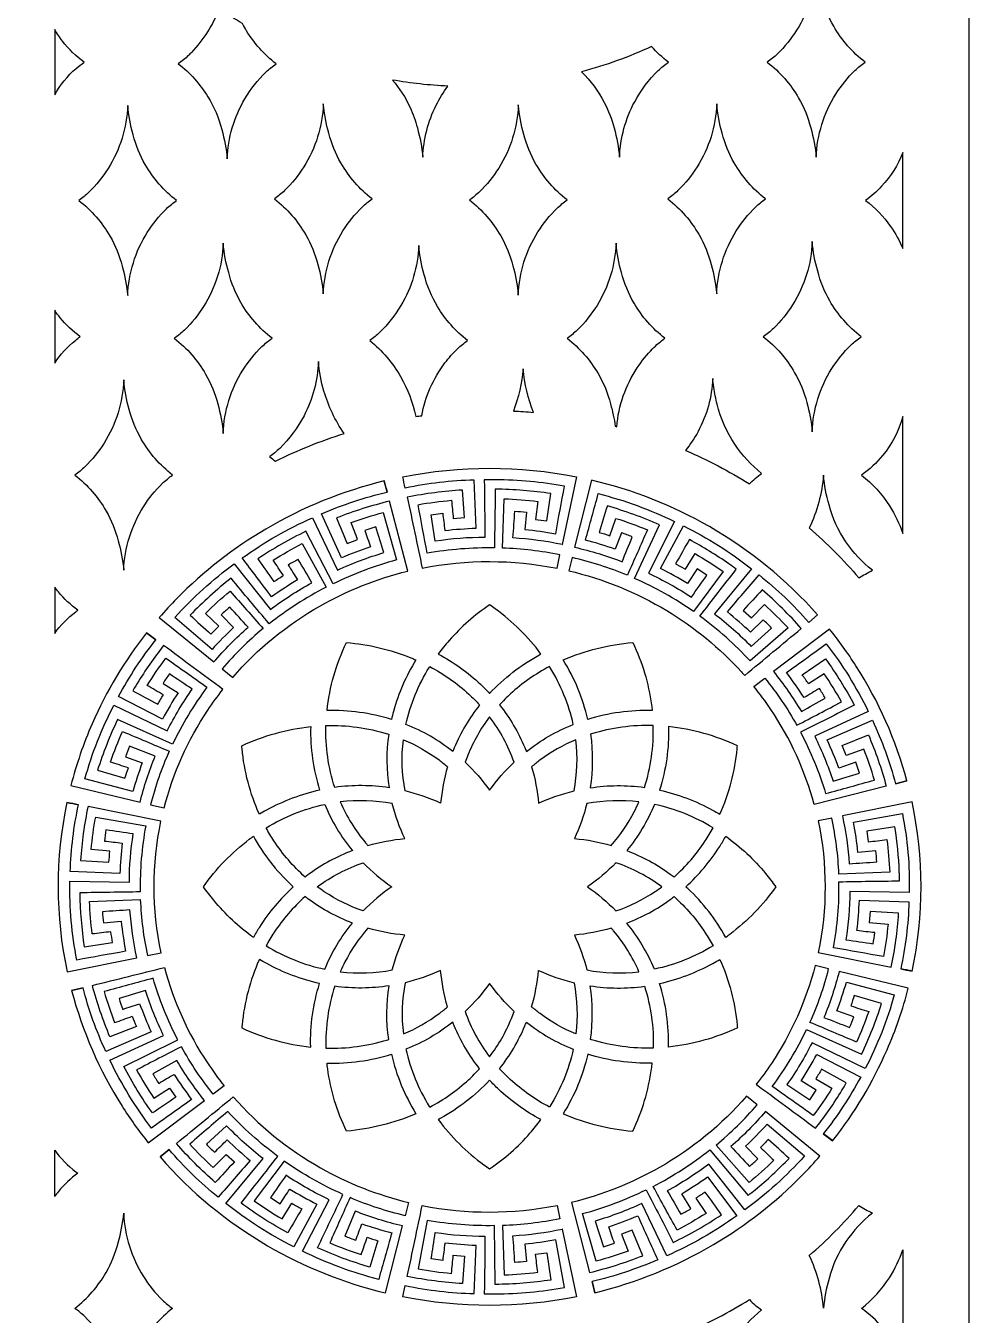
# Model space of a CAD drawing. Header units: millimetres. Extents: x -250 to 750, y -1000 to 1000.
# Drawn here: x 260 to 750, y -220 to 450 of the extents above; entities that cross this region are included whole.
import ezdxf

# ---------------------------------------------------------------- set-up
doc = ezdxf.new("R2010")
doc.units = ezdxf.units.MM
doc.layers.add('Default', color=70, linetype='Continuous')

msp = doc.modelspace()

# ---------------------------------------------------------------- linework, layer by layer
at = {"layer": 'Default'}
msp.add_lwpolyline([(250, 1000), (-250, 1000), (-250, -1000), (250, -1000), (249.78, -1000), (749.78, -1000), (749.78, 1000), (249.78, 1000)], close=True, dxfattribs=at)
for points in [[(670.31, 479.98, -0.13167), (660.11, 447.18, -0.058193), (650.18, 434.9, -0.03617), (644.9, 430.6, -0.098327), (661.18, 411.94, -0.067353), (667.47, 396.5, -0.046193), (670.31, 381.22, -0.13167), (680.5, 414.03, -0.058193), (690.43, 426.3, -0.03617), (695.71, 430.6, -0.098327), (679.43, 449.27, -0.067353), (673.15, 464.71, -0.046193)], [(360.24, 458.54, -0.101272), (345.8, 435.64, -0.007988), (344.26, 434.08, -0.036186), (338.98, 429.78, -0.0913), (354.37, 412.61, -0.074353), (361.55, 395.68, -0.046196), (364.39, 380.4, -0.124422), (373.57, 411.55, -0.065368), (384.51, 425.48, -0.036186), (389.79, 429.78, -0.0913), (374.4, 446.95, -0.01697), (372.3, 450.66, -0.016249)], [(274.79, 413.61, -0.087251), (285.95, 427.36, -0.025309), (290.09, 430.6, -0.069268), (278.92, 441.47, -0.033205), (274.79, 447.59)], [(548.46, 425.6, -0.07888), (560.25, 409.68, -0.056996), (565.31, 396.5, -0.046196), (568.15, 381.22, -0.114461), (576.03, 410.06, -0.075284), (588.27, 426.3, -0.036173), (593.55, 430.6, -0.046501), (584.84, 438.76, -0.042898)], [(450.26, 421.35, -0.067634), (459.36, 407.1, -0.045459), (463.15, 396.5, -0.046196), (465.99, 381.22, -0.106702), (472.92, 408.23, -0.04336), (479.01, 418.15, -0.031831)], [(414.32, 408.97, -0.13167), (404.12, 376.17, -0.058193), (394.2, 363.89, -0.03617), (388.92, 359.59, -0.098327), (405.19, 340.92, -0.067353), (411.48, 325.48, -0.046193), (414.32, 310.21, -0.13167), (424.52, 343.01, -0.058193), (434.44, 355.29, -0.03617), (439.72, 359.59, -0.098327), (423.45, 378.26, -0.067353), (417.16, 393.69, -0.046193)], [(618.63, 408.97, -0.13167), (608.44, 376.17, -0.058193), (598.51, 363.89, -0.03617), (593.23, 359.59, -0.098327), (609.5, 340.92, -0.067353), (615.79, 325.48, -0.046193), (618.63, 310.21, -0.13167), (628.83, 343.01, -0.058193), (638.76, 355.29, -0.03617), (644.03, 359.59, -0.098327), (627.76, 378.26, -0.067353), (621.47, 393.69, -0.046193)], [(312.71, 408.14, -0.13167), (302.52, 375.34, -0.058193), (292.59, 363.07, -0.03617), (287.31, 358.77, -0.098327), (303.58, 340.1, -0.067353), (309.87, 324.66, -0.046193), (312.71, 309.39, -0.13167), (322.91, 342.19, -0.058193), (332.84, 354.47, -0.03617), (338.11, 358.77, -0.098327), (321.84, 377.43, -0.067353), (315.55, 392.87, -0.046193)], [(515.6, 408.4, -0.13167), (505.4, 375.6, -0.058193), (495.47, 363.33, -0.03617), (490.2, 359.03, -0.098327), (506.47, 340.36, -0.067353), (512.76, 324.92, -0.046193), (515.6, 309.65, -0.13167), (525.79, 342.45, -0.058193), (535.72, 354.73, -0.03617), (541, 359.03, -0.098327), (524.73, 377.69, -0.067353), (518.44, 393.13, -0.046193)], [(715.29, 333.77), (715.29, 383.76, -0.095715), (704.3, 366.14, -0.049888), (695.94, 358.77, -0.078311), (708.95, 345.33, -0.056149)], [(362.32, 336.57, -0.13167), (352.12, 303.77, -0.058193), (342.19, 291.49, -0.03617), (336.92, 287.19, -0.098327), (353.19, 268.53, -0.067353), (359.48, 253.09, -0.046193), (362.32, 237.82, -0.13167), (372.51, 270.62, -0.058193), (382.44, 282.89, -0.03617), (387.72, 287.19, -0.098327), (371.45, 305.86, -0.067353), (365.16, 321.3, -0.046193)], [(465.45, 247.02, -0.118206), (477.49, 274.42, -0.037492), (483.99, 281.77, -0.036124), (489.27, 286.07, -0.093178), (473.64, 303.65, -0.072449), (466.71, 320.18, -0.046195), (463.87, 335.45, -0.124955), (454.61, 304.18, -0.064873), (443.74, 290.37, -0.036124), (438.47, 286.07, -0.088868), (454.45, 267.28, -0.081724), (462.37, 246.56, -0.003065)], [(566.72, 241.29, -0.12549), (577.4, 271.94, -0.046784), (585.27, 281.7, -0.04634), (591.74, 287.19, -0.09654), (575.69, 305.48, -0.069127), (569.18, 321.3, -0.046185), (566.34, 336.57, -0.129347), (556.47, 304.3, -0.06049), (546.22, 291.49, -0.036119), (540.94, 287.19, -0.09654), (556.99, 268.91, -0.069127), (563.5, 253.09, -0.035119), (565.92, 241.5)], [(668.24, 337.39, -0.13167), (658.04, 304.59, -0.058193), (648.11, 292.32, -0.03617), (642.84, 288.01, -0.098327), (659.11, 269.35, -0.067353), (665.4, 253.91, -0.046193), (668.24, 238.64, -0.13167), (678.43, 271.44, -0.058193), (688.36, 283.71, -0.03617), (693.64, 288.01, -0.098327), (677.37, 306.68, -0.067353), (671.08, 322.12, -0.046193)], [(274.79, 274.29, -0.07813), (285.52, 286.11, -0.015117), (288.02, 288.01, -0.065676), (277.62, 297.9, -0.022), (274.79, 301.74)], [(425.12, 237.77, -0.079359), (414.64, 259.76, -0.051204), (411.78, 275.11, -0.111278), (404.29, 247.01, -0.078427), (391.65, 230.03, -0.036127), (386.38, 225.73, -0.019283), (389.44, 223.38, -0.038225)], [(523.45, 248.75, -0.072366), (518.11, 271.37, -0.0699), (513.05, 249.42, -0.010221)], [(310.65, 265.56, -0.13167), (300.45, 232.76, -0.058193), (290.52, 220.48, -0.03617), (285.24, 216.18, -0.098327), (301.52, 197.51, -0.067353), (307.8, 182.07, -0.046193), (310.65, 166.8, -0.13167), (320.84, 199.6, -0.058193), (330.77, 211.88, -0.03617), (336.05, 216.18, -0.098327), (319.77, 234.85, -0.067353), (313.49, 250.28, -0.046193)], [(635.6, 211.64, -0.043765), (641.97, 217, -0.077604), (627.99, 232.25, -0.087097), (618.87, 252.95, -0.009958), (617.9, 257.28, -0.027135), (616.57, 266.38, -0.112816), (608.95, 238.78, -0.045019), (602.46, 228.97, -0.037538)], [(715.29, 185.78), (715.29, 246.58, -0.106176), (704.82, 226.32, -0.067115), (693.87, 216.18, -0.082752), (708.36, 200.22, -0.062735)], [(538.46, 180.09, 0.034563), (512.83, 183.51, 0.001841), (513.78, 197.4, -0.018873), (519.82, 196.94), (518.92, 187.94, -0.01664), (535.01, 185.73, -0.003545), (539.63, 210.34, 0.042814), (503.72, 213.74), (503.71, 213.69, 0.017585), (497.9, 213.7, -0.001849), (498.28, 183.82, 0.034599), (472.49, 181.82), (470.34, 195.59), (476.34, 196.4, 0.003034), (477.45, 187.42, -0.016657), (493.66, 188.61), (492.73, 213.61, 0.04283), (456.9, 209.45, -0.045642), (455.67, 215.27, -0.098137), (545.81, 215.25), (538.36, 180.11)], [(692.47, 162.78, -0.009479), (699.5, 166.7, -0.077386), (685.76, 181.49, -0.082721), (676.98, 200.63, -0.047285), (674.1, 216.07, -0.090176), (666.69, 188.73, -0.037721)], [(445.94, 213.12, 0.013999), (447.48, 207.37, -0.005941), (445.99, 213.13, 0.073193), (384.47, 188.14, 0.065962), (338.27, 152.07, 0.015293), (329.12, 142.17), (357.43, 119.09, -0.03577), (375.35, 137.18, -0.001948), (365.73, 147.52, 0.025408), (361.29, 143.53), (367.74, 137.01, 0.020047), (356.53, 125.6), (337.17, 142.12, -0.051555), (368.09, 170.14), (386.86, 146.39, -0.03533), (408.39, 160.29, -0.002649), (401.3, 172.4, 0.019704), (396.07, 169.43, -0.003616), (400.92, 161.71, 0.01917), (387.43, 152.92, 0.001623), (372.22, 173.12, -0.051017), (408.65, 193.99), (421.68, 166.86, -0.035068), (445.8, 175.92, -0.002155), (441.58, 189.23), (435.82, 187.43, -0.002027), (438.82, 178.87, 0.019263), (423.69, 173.13), (413.34, 196.04, -0.042703), (447.49, 207.37)], [(503.64, 208.77, -0.00077), (503.19, 178.3, 0.048218), (468.25, 175.58, -0.000999), (463.54, 200.79, -0.02121), (480.87, 203.08, -0.002004), (481.79, 193.63), (487.64, 194.09), (486.67, 208.41, 0.034215), (457.92, 204.66, -0.001245), (465.69, 167.83, -0.098482), (535.75, 167.77), (537.22, 174.73, 0.041506), (507.31, 178.29), (508.28, 203.9, -0.017389), (525.71, 202.53), (524.53, 193.1, -0.005605), (530.34, 192.34), (532.57, 206.53, 0.034101), (503.65, 208.85)], [(671.02, 143.55, 0.08164), (614.84, 189.38, 0.072462), (553.58, 213.55), (544.86, 178.69, -0.035589), (569.53, 171.16, -0.005356), (574.8, 184.11, 0.019773), (569.13, 186.2), (565.98, 177.69, 0.017639), (550.46, 182.37, 0.00118), (557.12, 206.53, -0.050134), (596.73, 192.11), (583.14, 165.25, -0.035069), (605.55, 152.71, -0.007365), (613.58, 164.26), (608.52, 167.48), (603.54, 159.84, 0.018007), (589.43, 167.66), (601.32, 189.86, -0.050769), (636.78, 167.46), (617.52, 144.09, -0.036434), (636.6, 127.14), (647.02, 136.73, 0.028032), (642.79, 140.94), (636.23, 134.52, 0.017756), (624.19, 145.12, -0.002621), (640.76, 164.29, -0.043695), (666.4, 139.66)], [(366.37, 162.59, 0.035127), (345.16, 143.38, 0.006746), (355.97, 133.58, -0.017048), (360.05, 137.68), (353.09, 144.36, -0.020387), (365.9, 155.92, -0.001602), (383.02, 136.41, 0.04246), (361.76, 115.56), (367.26, 111.07, -0.084835), (412.51, 148.14, -0.069498), (458.16, 166.25), (448.72, 202.62, 0.03429), (421.13, 193.9, 0.001332), (426.67, 180.6, -0.004531), (432.15, 182.64, -0.002233), (428.75, 191.54, -0.019947), (445.39, 196.77), (452.41, 172.07, 0.048666), (419.4, 159.67), (405.28, 186.98, 0.034913), (380.29, 172.68, 0.002652), (388.67, 160.84, -0.006862), (393.56, 163.98, 0.003323), (388.26, 171.97, -0.018916), (403.34, 180.56), (415.71, 157.92, 0.04591), (386.21, 138.92, -0.001265)], [(624.94, 170.05, 0.029044), (604.5, 182.64, 0.004662), (597.29, 170.1), (602.37, 167.24), (607.38, 175.4, -0.020405), (622.02, 166.11), (606.61, 145.31, 0.04885), (575.94, 162.46), (589, 190.25, 0.034151), (561.83, 200.15, 0.005175), (557.59, 186.4, -0.015919), (563.18, 184.68), (566.26, 193.69, -0.022718), (582.62, 187.7, -0.003262), (572.22, 164.15, 0.041842), (543.52, 173.36), (541.8, 166.5, -0.078151), (592.74, 145.75, -0.072902), (631.49, 113.95, -0.00366), (633.16, 112.09, -0.000535), (662.56, 136.48, 0.035163), (642.25, 156.58, 0.002991), (632.42, 145.86), (636.74, 142), (643.45, 148.91, -0.019846), (655.67, 136.77), (635.99, 119.69, 0.047241), (609.89, 142.9, -0.001549), (628.81, 167.27, 0.005715)], [(274.79, 133.96, -0.078531), (285.77, 145.22, -0.006397), (286.84, 145.99, -0.06432), (276.74, 155.48, -0.014984), (274.79, 158.02)], [(500.67, 102.81, -0.077103), (526.33, 122.68, -0.002729), (527.35, 123.24, 0.075253), (503.63, 146.71, 0.008037), (500.67, 148.8, 0.063484), (479.68, 130.26, 0.020637), (474, 123.24, -0.065587), (495.97, 107.5, -0.016224)], [(322.48, 134.21), (327.36, 130.65), (322.51, 134.25, 0.064125), (294.26, 87.02, 0.03987), (283.23, 54.97), (319.11, 46.3, -0.036924), (327.03, 70.19), (313.7, 75.38, 0.014397), (311.52, 69.9), (320.27, 66.79, 0.018864), (315.36, 51.75), (290.49, 58.36, -0.052818), (305.59, 96.71), (333.2, 83.35, -0.036508), (346.25, 105.02, -0.003388), (334.41, 112.88, 0.02232), (331.05, 107.99), (338.9, 103.11, 0.020089), (330.75, 89.47), (307.95, 101.14, -0.04429), (327.38, 130.64)], [(717.44, 57.41), (711.53, 55.86), (717.46, 57.36, 0.076733), (690.96, 117.13, 0.027067), (677.23, 136.19), (648.09, 114.1, -0.0367), (662.63, 93.34, -0.008397), (675.05, 100.33, 0.011523), (671.94, 105.37, -0.005876), (664.03, 100.6, 0.018052), (654.84, 113.6, 0.001755), (675.51, 128.55, -0.052032), (697.37, 93.41), (669.53, 80.51, -0.036503), (679.09, 57.2, -0.001555), (692.77, 61.42), (690.86, 66.99), (682.07, 63.99, 0.020059), (676, 78.62), (699.52, 88.87, -0.044831), (711.53, 55.85)], [(328.5, 123.93, 0.029799), (315.4, 104.18, 0.003634), (328.28, 97.11, -0.012846), (331.26, 102.02, -0.005275), (322.88, 106.94, -0.020153), (332.54, 121.08, -0.001586), (353.9, 106.01, 0.05025), (336.03, 76.35), (307.46, 89.19, 0.035976), (297.09, 62.9), (311.24, 58.7, -0.006529), (313.05, 64.12, -0.004336), (303.78, 67.15, -0.020404), (310.05, 82.99, -0.001933), (334.27, 72.76, 0.043796), (324.6, 44.97), (331.61, 43.27, -0.084154), (354.33, 94.06, -0.019859), (362.19, 104.89, -0.002765), (331.39, 127.67, 0.005644)], [(462.44, 120.17, 0.813109), (462.42, 120.17, 0.071065), (450.75, 93.45, 0.010472), (449.69, 89.3, 0.080798), (416.23, 93.87, -0.085499), (426.35, 129.18, -0.075745), (459.74, 121.29, -0.006415), (462.42, 120.17)], [(538.93, 120.17, -0.082364), (574.99, 129.18), (575.01, 129.18, -0.078804), (584.77, 96.81, -0.006903), (585.13, 93.87, 0.081), (551.66, 89.3, 0.081318), (538.93, 120.17)], [(690.11, 96.6, 0.000748), (662.13, 82.67, -0.048424), (675.19, 50.74, 0.002979), (700.58, 57.8, 0.019783), (695.04, 73.89), (685.89, 70.5, 0.01538), (683.74, 75.8), (697.4, 81.3, -0.036083), (706.65, 54.62), (669.26, 45.11, 0.082022), (646.74, 94.49, 0.021946), (637.95, 106.41), (643.64, 110.72, -0.043155), (660.26, 86.22, 0.002532), (683.48, 98.44, 0.01994), (674.47, 112.98), (666.3, 107.76, 0.02184), (663.01, 112.48), (675.13, 120.71, -0.03606)], [(481.55, 72.61, 0.073162), (457.24, 86.66, -0.085817), (469.38, 116.36), (469.6, 116.71, -0.065399), (489.92, 102.36, -0.02093), (495.49, 96.78, 0.06833), (482.32, 74.48, 0.00535)], [(519.8, 72.61, -0.07279), (544.11, 86.66, 0.085678), (531.95, 116.41), (531.76, 116.71, 0.065839), (511.55, 102.5, 0.02172), (505.85, 96.78, -0.068721), (518.98, 74.63, -0.005839)], [(500.67, 52.45, -0.048183), (513.38, 67.06, 0.078948), (500.67, 90.57, 0.066695), (489.31, 70.63, 0.011154), (487.96, 67.06, -0.049568)], [(412.39, 52.56, 0.069715), (384.78, 42.11, 0.010087), (381.09, 40, -0.081256), (372.09, 74.09, -0.003389), (371.95, 75.56, -0.082495), (407.75, 85.52, 0.082614)], [(448.49, 53.74, 0.073764), (420.26, 53.95, -0.08633), (415.7, 86.06, -0.08418), (447.72, 81.74), (448.27, 81.57, 0.075797)], [(552.87, 53.74, -0.073251), (581.09, 53.95, 0.086332), (585.66, 86.06, 0.084075), (553.6, 81.73), (553.09, 81.57, -0.075071)], [(629.38, 75.56, 0.082471), (593.61, 85.52, -0.083921), (588.96, 52.56, -0.069873), (616.52, 42.15, -0.010295), (620.27, 40, 0.081324), (629.27, 74.06, 0.003463), (629.4, 75.56), (629.38, 75.56)], [(475.25, 45.74, 0.047468), (456.83, 52.12, -0.078548), (455.9, 78.74, -0.061295), (474.4, 68.2, -0.01641), (478.83, 64.67, 0.047654)], [(526.09, 45.74, -0.047029), (544.53, 52.12, 0.078545), (545.46, 78.74, 0.060846), (526.83, 68.1, 0.01576), (522.51, 64.67, -0.04899)], [(456.65, 27.39, -0.049793), (450.15, 45.53, 0.076555), (423.13, 46.43, 0.072082), (436.28, 25.18, 0.005155), (437.46, 23.81, -0.046763)], [(544.71, 27.39, -0.048277), (563.9, 23.81, 0.061653), (575.8, 41.3, 0.016642), (578.23, 46.43, 0.076483), (551.19, 45.53, -0.048938)], [(281.15, 46.11, 0.002413), (287.13, 44.97, -0.009931), (281.16, 46.16, 0.105354), (281.25, -41.8), (317.46, -34.5, -0.037289), (313.9, -9.65, -0.00199), (299.58, -10.58, 0.012323), (300.06, -16.44), (309.33, -15.56, 0.019038), (311.64, -31.17, 0.001062), (286.27, -35.69, -0.05347), (282.72, 5.21), (313.57, 4.81, -0.037265), (315.63, 29.83, -0.00365), (301.44, 31.92, 0.011995), (300.61, 26.1, -0.010105), (309.86, 25.01, 0.019248), (308.63, 9.3), (282.86, 10.2, -0.045185), (287.16, 44.96)], [(292.1, 43.98, 0.036234), (288.22, 16.08), (302.98, 15.14, -0.006888), (303.46, 20.82), (293.72, 21.71, -0.020966), (296.09, 38.52), (322.08, 33.94, 0.051513), (319.25, -0.3, -0.001866), (287.77, -0.77, 0.036205), (290.19, -28.83), (304.82, -26.64, -0.006645), (304.03, -21, -0.001834), (294.31, -22.17, -0.020978), (292.88, -5.26), (319.27, -4.28, 0.044013), (323, -33.39), (330.05, -31.97, -0.10537), (330, 36.43)], [(429.39, 21.15, 0.067049), (406.86, 8.91, 0.006574), (404.86, 7.4, -0.065064), (388.66, 26.21, -0.020727), (384.62, 32.94, -0.085657), (415.1, 45.1, 0.073567)], [(571.96, 21.15, -0.066937), (594.53, 8.88, -0.006438), (596.49, 7.4, 0.065198), (612.67, 26.16, 0.020952), (616.73, 32.94, 0.086217), (586.25, 45.1, -0.07429)], [(720.21, -41.46, 0.012833), (714.25, -40.33, -0.002497), (720.2, -41.51, 0.105354), (720.1, 46.45), (683.9, 39.15, -0.037164), (687.46, 14.3, -0.001759), (701.78, 15.23, 0.019492), (701.3, 21.09), (692.02, 20.21, 0.017891), (689.72, 35.82), (715.08, 40.34, -0.05434), (718.64, -0.57), (687.79, -0.16, -0.037064), (685.72, -25.18, -0.003108), (699.91, -27.27, 0.004122), (700.75, -21.45, -0.011976), (691.5, -20.37, 0.018105), (692.73, -4.65), (718.5, -5.55, -0.045084), (714.19, -40.31)], [(713.47, 10.09, 0.030006), (711.16, 33.47), (696.54, 31.29, -0.006739), (697.33, 25.65, -0.005042), (707.05, 26.82, -0.019278), (708.47, 9.91), (682.09, 8.93, 0.043958), (678.36, 38.04), (671.31, 36.62, -0.10537), (671.35, -31.78), (709.26, -39.33, 0.036011), (713.14, -11.43), (698.38, -10.49), (697.9, -16.17), (707.64, -17.06, -0.023267), (705.26, -33.87, -0.002442), (679.28, -29.29, 0.051527), (682.11, 4.95, -0.001684), (713.59, 5.42, 0.006397)], [(398.74, 2.33, 0.066187), (381.16, -18.61, 0.015072), (378, -23.94, -0.063894), (357.38, -4.66, -0.02007), (352.05, 2.33, -0.078596), (375.88, 27.03, -0.005889), (378, 28.59, 0.079093), (397.67, 3.32, 0.003508)], [(602.62, 2.33, 0.066145), (620.21, 23.29, 0.014973), (623.35, 28.59, -0.063685), (644.04, 9.24, -0.019685), (649.31, 2.33, -0.078433), (625.42, -22.41, -0.005734), (623.35, -23.94, 0.078818), (603.62, 1.42, 0.003234)], [(449.85, 2.33, 0.048168), (435.03, -10.17, -0.06572), (414.79, -0.2, -0.012896), (411.19, 2.33, -0.07782), (435.03, 14.82, 0.047749)], [(551.51, 2.33, -0.048167), (566.33, -10.17, 0.065317), (586.68, -0.12, 0.012326), (590.17, 2.33, 0.077636), (566.33, 14.82, -0.047605)], [(429.39, -16.5, -0.067049), (406.86, -4.26, -0.006574), (404.86, -2.75, 0.065197), (388.68, -21.51, 0.02095), (384.62, -28.29, 0.085659), (415.1, -40.45, -0.074552)], [(571.96, -16.5, 0.066937), (594.53, -4.23, 0.006438), (596.49, -2.75, -0.065064), (612.7, -21.56, -0.020728), (616.73, -28.29, -0.085795), (586.25, -40.45, 0.073655)], [(456.65, -22.74, -0.048265), (437.46, -19.16, 0.061656), (425.55, -36.65, 0.016648), (423.13, -41.78, 0.077123), (450.15, -40.86, -0.048027)], [(544.71, -22.74, -0.050314), (551.19, -40.86, 0.077023), (578.23, -41.78, 0.072085), (565.08, -20.53, 0.005158), (563.9, -19.16, -0.046852)], [(310.71, -90.94, 0.000522), (338.77, -77.15, -0.048389), (325.89, -45.15, 0.002199), (300.46, -52.07, 0.020572), (305.91, -68.19, 0.007967), (315.08, -64.86, 0.006429), (317.21, -70.17), (303.51, -75.59, -0.036086), (294.41, -48.86, 0.000654), (331.86, -39.56, 0.082026), (354.09, -89.05, 0.021969), (362.81, -101.02), (357.1, -105.3, -0.043041), (340.62, -80.71, 0.004383), (317.33, -92.8, 0.019514), (326.25, -107.4), (334.46, -102.22), (337.72, -106.95, -0.004988), (325.55, -115.12, -0.035611)], [(412.39, -47.89, -0.070053), (384.9, -37.53, -0.010517), (381.09, -35.35, 0.081323), (372.09, -69.41, 0.003462), (371.95, -70.91, 0.082495), (407.75, -80.87, -0.083852)], [(629.38, -70.91, -0.082471), (593.61, -80.87, 0.082436), (588.96, -47.89, 0.069829), (616.54, -37.48, 0.010221), (620.27, -35.35, -0.080898), (629.28, -69.6, -0.002996), (629.4, -70.91), (629.38, -70.91)], [(672.86, -119.29, 0.029533), (685.95, -99.53), (673.08, -92.46, -0.007764), (670.1, -97.38), (678.47, -102.29, -0.024997), (668.82, -116.43, -0.000785), (647.46, -101.36, 0.050285), (665.32, -71.71), (693.9, -84.54, 0.035912), (704.27, -58.25), (690.11, -54.05, -0.006778), (688.3, -59.47, 0.004933), (697.58, -62.51, -0.018557), (691.3, -78.34, 0.002384), (667.09, -68.11, 0.043803), (676.76, -40.32), (669.74, -38.62, -0.084154), (647.03, -89.41, -0.019858), (639.17, -100.24, -0.000466), (669.97, -123.03, 0.006347)], [(475.25, -41.09, -0.047468), (456.83, -47.47, 0.07852), (455.9, -74.09, 0.060996), (474.48, -63.48, 0.015943), (478.83, -60.02, -0.047561)], [(526.09, -41.09, 0.047029), (544.53, -47.47, -0.078517), (545.46, -74.09, -0.061032), (526.88, -63.49, -0.016049), (522.51, -60.02, 0.048531)], [(678.88, -129.56), (674.05, -126.04), (674.02, -126.03), (678.85, -129.6, 0.064125), (707.1, -82.38, 0.039869), (718.13, -50.33), (682.24, -41.65, -0.036656), (674.33, -65.54, -0.001529), (687.65, -70.73, 0.010842), (689.84, -65.25), (681.08, -62.14, 0.020843), (686, -47.11), (710.87, -53.71, -0.053197), (695.77, -92.06), (668.15, -78.71, -0.037168), (655.1, -100.37), (666.95, -108.23), (670.3, -103.34), (662.46, -98.47, 0.018694), (670.61, -84.83), (693.41, -96.49, -0.044168), (673.98, -125.99)], [(283.6, -51.59), (289.5, -50.08, -0.003216), (283.59, -51.55, 0.076822), (309.78, -111.53, 0.026965), (323.37, -130.59), (352.63, -108.65, -0.036686), (338.21, -87.82, -0.000764), (325.75, -94.75, 0.015376), (328.83, -99.8, -0.011573), (336.77, -95.07, 0.017196), (345.88, -108.12, 0.003231), (325.12, -122.96, -0.052265), (303.47, -87.7), (331.38, -74.96, -0.036996), (321.95, -51.59, -0.001709), (308.25, -55.74, 0.009552), (310.12, -61.32, -0.008006), (318.93, -58.37, 0.018), (324.92, -73.02), (301.34, -83.15, -0.045041), (289.53, -50.08)], [(448.49, -49.09, -0.073253), (420.26, -49.3, 0.086324), (415.7, -81.41, 0.084019), (447.78, -77.07), (448.27, -76.92, -0.075069)], [(500.67, -47.8, -0.049424), (487.96, -62.41, 0.07845), (500.67, -85.92, 0.067101), (511.98, -66.12, 0.011709), (513.38, -62.41, -0.048321)], [(552.87, -49.09, 0.073765), (581.09, -49.3, -0.086303), (585.66, -81.41, -0.084295), (553.68, -77.1), (553.09, -76.92, 0.075071)], [(481.55, -67.96, -0.072729), (457.24, -82.01, 0.085885), (469.37, -111.69), (469.6, -112.06, 0.065829), (489.8, -97.84, 0.02166), (495.49, -92.13, -0.068536), (482.35, -69.9, -0.005593)], [(519.8, -67.96, 0.073434), (544.11, -82.01, -0.085886), (531.99, -111.69), (531.76, -112.06, -0.065261), (511.4, -97.68, -0.020742), (505.85, -92.13, 0.06851), (519.01, -69.9, 0.00559)], [(462.42, -115.52, -0.081876), (426.37, -124.53), (426.35, -124.53, -0.078819), (416.59, -92.17, -0.00692), (416.23, -89.22, 0.080952), (449.69, -84.65, 0.081316), (462.42, -115.52)], [(538.93, -115.52, 0.081876), (574.99, -124.53), (575.01, -124.53, 0.078812), (584.77, -92.16, 0.006912), (585.13, -89.22, -0.080997), (551.66, -84.65, -0.081319), (538.93, -115.52)], [(500.67, -98.16, -0.077268), (475.08, -118, -0.002868), (474, -118.59, 0.07515), (497.76, -142.09, 0.007879), (500.67, -144.15, 0.063568), (521.65, -125.65, 0.020812), (527.35, -118.59, -0.06546), (505.34, -102.82, -0.01607)], [(458.62, -161.63), (456.86, -168.49, -0.041281), (428.21, -159.11, 0.000781), (417.67, -182.61, 0.018283), (434, -188.69, 0.000866), (437.13, -179.69, 0.006783), (442.71, -181.45, -0.003084), (438.39, -195.18, -0.034358), (411.29, -185.13, 0.001252), (424.5, -157.41, -0.048648), (393.93, -140.08), (378.4, -160.81, 0.018987), (392.98, -170.18), (398.04, -162.05, 0.009439), (403.11, -164.93, -0.00215), (395.83, -177.43, -0.034735), (371.6, -161.93, 0.00216), (390.67, -137.66, -0.047304), (364.7, -114.31, 0.002528), (344.92, -131.29, 0.019505), (357.07, -143.49), (363.82, -136.62), (368.12, -140.5, -0.004315), (358.23, -151.17, -0.03525), (338.03, -130.96, 0.000435), (367.57, -106.74, 0.084724), (412.84, -143.62, 0.069643)], [(638.69, -154.96, 0.029894), (656.2, -138.73, 0.007935), (645.39, -128.94, -0.019231), (641.31, -133.03, -0.003745), (648.26, -139.71, -0.020775), (635.46, -151.27), (618.34, -131.76, 0.042982), (639.6, -110.91), (634.09, -106.42, -0.084833), (588.85, -143.49, -0.0695), (543.19, -161.61), (552.64, -197.98, 0.034248), (580.23, -189.26), (574.69, -175.95), (569.21, -177.99), (572.61, -186.9, -0.019646), (555.97, -192.12), (548.94, -167.42, 0.048631), (581.96, -155.02, -0.001924), (596.07, -182.33, 0.034686), (621.07, -168.03, 0.005138), (612.69, -156.19, -0.020443), (607.8, -159.34), (613.1, -167.32, -0.018454), (598.02, -175.92, -0.003426), (585.65, -153.28, 0.045879), (615.14, -134.27), (634.99, -157.94, 0.005122)], [(555.42, -208.47, -0.011324), (553.87, -202.73), (555.36, -208.49, 0.073194), (616.89, -183.49, 0.065962), (663.09, -147.42, 0.015291), (672.24, -137.52), (643.93, -114.44, -0.036032), (626, -132.54, -0.002062), (635.63, -142.87, 0.024967), (640.07, -138.88), (633.62, -132.36, 0.020193), (644.83, -120.95), (664.19, -137.47, -0.051194), (633.27, -165.49), (614.5, -141.74, -0.035531), (592.97, -155.64, -0.007686), (600.06, -167.75, 0.010284), (605.28, -164.79), (600.44, -157.07, 0.017239), (613.93, -148.28), (629.14, -168.47, -0.05131), (592.71, -189.34), (579.68, -162.21, -0.035313), (555.56, -171.27), (559.78, -184.58), (565.54, -182.78, -0.005519), (562.53, -174.22, 0.01815), (577.66, -168.48, 0.003849), (588.01, -191.39, -0.042666), (553.87, -202.72)], [(329.5, -137.95), (334.18, -134.11), (329.53, -137.99, 0.081607), (385.41, -184.1, 0.072515), (446.56, -208.62), (455.5, -173.81, -0.035211), (430.87, -166.14), (425.52, -179.07, 0.005902), (431.17, -181.18, -0.003134), (434.37, -172.69, 0.018048), (449.87, -177.45, 0.000514), (443.07, -201.58, -0.05034), (403.54, -186.95), (417.29, -160.15, -0.03597), (394.95, -147.5, -0.005389), (386.85, -159), (391.89, -162.25, -0.003106), (396.92, -154.63, 0.016692), (410.98, -162.53), (398.96, -184.66, -0.050828), (363.63, -162.08), (383.03, -138.81, -0.035969), (364.04, -121.76), (353.57, -131.29, 0.02302), (357.77, -135.52, -0.009242), (364.37, -129.14, 0.017573), (376.34, -139.8, 0.00135), (359.67, -158.89, -0.043413), (334.18, -134.11)], [(274.79, -134.39, 0.078531), (285.77, -145.65, 0.006397), (286.84, -146.42, 0.06432), (276.74, -155.91, 0.014984), (274.79, -158.45)], [(310.65, -265.99, 0.13167), (300.45, -233.19, 0.058193), (290.52, -220.91, 0.03617), (285.24, -216.61, 0.098327), (301.52, -197.95, 0.067353), (307.8, -182.51, 0.046193), (310.65, -167.24, 0.13167), (320.84, -200.04, 0.058193), (330.77, -212.31, 0.03617), (336.05, -216.61, 0.098327), (319.77, -235.28, 0.067353), (313.49, -250.72, 0.046193)], [(503.64, -204.12), (503.19, -173.65, -0.047872), (468.25, -170.92), (463.54, -196.13, 0.020965), (480.87, -198.42, 0.002734), (481.79, -188.97), (487.64, -189.44), (486.67, -203.76, -0.034026), (457.92, -200.01, 0.001038), (465.69, -163.18, 0.098482), (535.75, -163.12), (537.22, -170.08, -0.04124), (507.31, -173.63), (508.28, -199.24, 0.019469), (525.71, -197.88, -0.001691), (524.53, -188.45, 0.005961), (530.34, -187.69), (532.57, -201.88, -0.034194), (503.65, -204.19)], [(692.47, -163.22, 0.009479), (699.5, -167.13, 0.077386), (685.76, -181.92, 0.082721), (676.98, -201.06, 0.047285), (674.1, -216.51, 0.090176), (666.69, -189.16, 0.037721)], [(538.36, -175.46), (545.81, -210.6, -0.09814), (455.67, -210.62), (456.9, -204.8, 0.042536), (492.73, -208.96), (493.66, -183.96, -0.015813), (477.45, -182.77, 0.002903), (476.34, -191.74), (470.34, -190.94, 0.001977), (472.49, -177.17, 0.035446), (498.28, -179.16, -0.002099), (497.9, -209.04, 0.019334), (503.71, -209.03), (503.72, -209.09, 0.042777), (539.63, -205.69), (535.01, -181.09, -0.017006), (518.92, -183.29), (519.82, -192.29, -0.019611), (513.78, -192.75, 0.001822), (512.83, -178.86, 0.035413), (538.46, -175.44)], [(715.29, -186.21), (715.29, -247.02, 0.106176), (704.82, -226.76, 0.067115), (693.87, -216.61, 0.082752), (708.36, -200.66, 0.062735)], [(635.6, -212.07, 0.043765), (641.97, -217.43, 0.077604), (627.99, -232.68, 0.087097), (618.87, -253.39, 0.009958), (617.9, -257.71, 0.027135), (616.57, -266.81, 0.112816), (608.95, -239.22, 0.045019), (602.46, -229.4, 0.037538)]]:
    msp.add_lwpolyline(points, format="xyb", close=True, dxfattribs=at)

doc.saveas('drawing.dxf')
